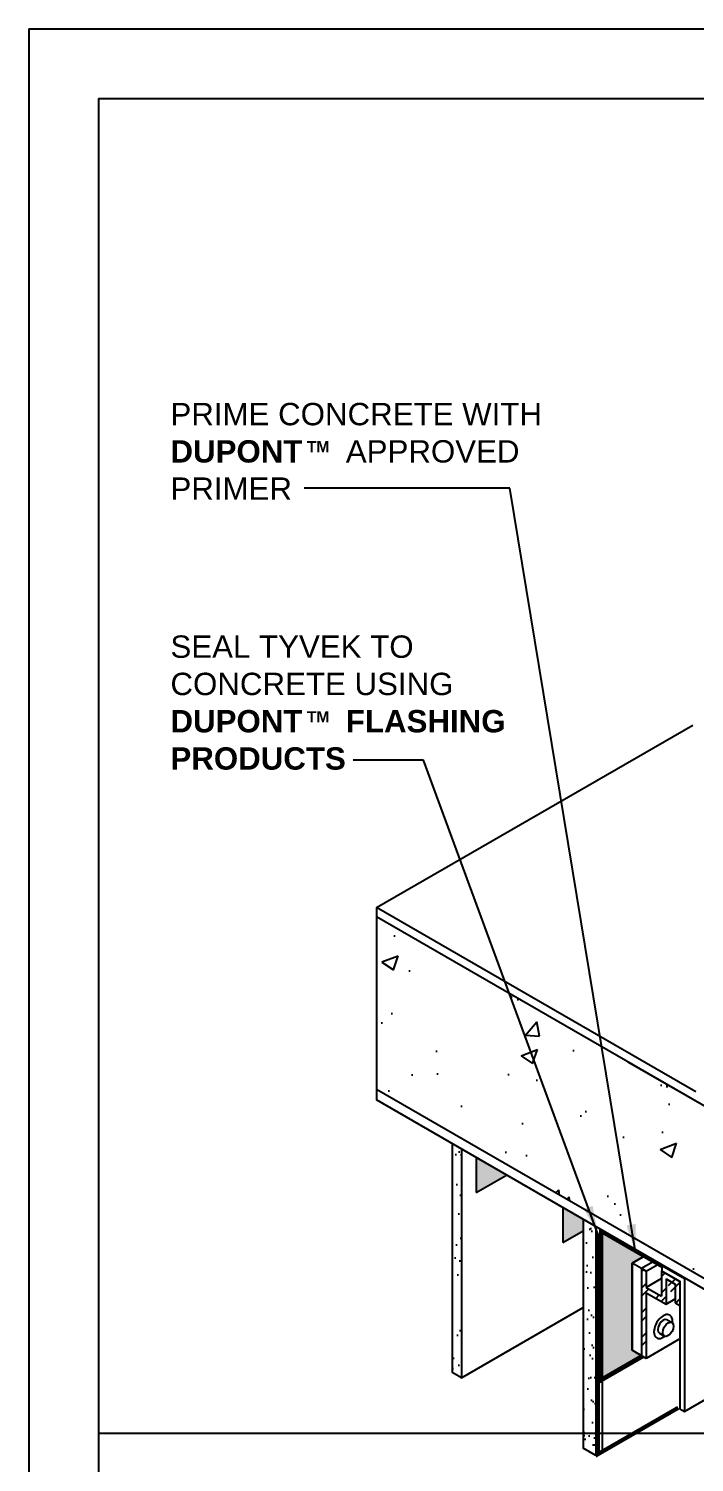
# Model space of a CAD drawing. Extents: x -35.1 to 51, y 0 to 66.
# Drawn here: x 0 to 14.28, y 35.23 to 66 of the extents above; entities that cross this region are included whole.
import ezdxf

# ---------------------------------------------------------------- set-up
doc = ezdxf.new("R2010")
doc.units = 0
doc.header["$LTSCALE"] = 1.5
doc.header["$MEASUREMENT"] = 0
doc.linetypes.add('CENTER', pattern=[2, 1.25, -0.25, 0.25, -0.25])
doc.linetypes.add('DASHED', pattern=[0.75, 0.5, -0.25])
doc.layers.get('DEFPOINTS').update_dxf_attribs({"linetype": 'CONTINUOUS'})
for name, color, linetype in [('8X11-TTB$0$B', 7, 'CONTINUOUS'), ('CLADDING', 252, 'CONTINUOUS'), ('DUPONT_FLASHING', 253, 'CENTER'), ('STRAIGHTFLASH', 253, 'CONTINUOUS'), ('STRUCTURE', 252, 'CONTINUOUS'), ('STRUCTURE_SHADING', 254, 'CONTINUOUS'), ('TEXT', 7, 'CONTINUOUS'), ('TITLE', 7, 'CONTINUOUS'), ('TYVEK', 160, 'DASHED')]:
    doc.layers.add(name, color=color, linetype=linetype)
doc.styles.add('DETAILS', font='sanss___.ttf', dxfattribs={"height": 1})
doc.dimstyles.new('TYVEKDETAILS', dxfattribs={"dimscale": 6, "dimtxt": 1.5, "dimasz": 0.1, "dimexe": 0.75, "dimexo": 0.75, "dimgap": 0.75, "dimtad": 0, "dimtih": 1, "dimtoh": 1, "dimdec": 4, "dimzin": 0, "dimtxsty": 'DETAILS', "dimcen": 0.0625, "dimazin": 3, "dimtfac": 1, "dimtdec": 4, "dimtofl": 0, "dimtmove": 0, "dimatfit": 3, "dimtolj": 1, "dimtzin": 0})
pattern_1 = [(37.5, (47.08654, 0.22135), (-0.0157483, 0.481706), [0, -0.38, 0, -0.425, 0, -0.40625]), (7.5, (47.08654, 0.22135), (0.442444, 0.7055365), [0, -0.205, 0, -0.3425, 0, -0.13125]), (327.5, (46.77904, 0.22135), (0.7785355, 0.0014148), [0, -0.125, 0, -0.45, 0, -0.5875]), (317.5, (46.77904, 0.22135), (0.751532, 0.219419), [0, -0.0625, 0, -0.295, 0, -0.3375])]

msp = doc.modelspace()

# ---------------------------------------------------------------- hatches: boundary and pattern name
at = {"layer": 'CLADDING'}
h = msp.add_hatch(dxfattribs=at)
h.set_pattern_fill('ANSI32', color=256, style=0)
h.set_pattern_definition([(45, (70.92342, -60.76346), (-0.265165, 0.265165), []), (45, (71.1002, -60.76346), (-0.265165, 0.265165), [])])
edge = h.paths.add_edge_path()
edge.add_line((13.584, 39.336), (13.972, 39.112))
edge.add_line((13.972, 39.108), (13.972, 38.591))
edge.add_line((13.872, 38.649), (13.972, 38.591))
edge.add_line((13.872, 39.052), (13.872, 38.648))
edge.add_line((13.672, 39.166), (13.872, 39.051))
edge.add_line((13.672, 39.166), (13.672, 38.62))
edge.add_line((13.245, 38.866), (13.672, 38.62))
edge.add_line((13.245, 38.866), (13.245, 37.458))
edge.add_line((13.245, 37.458), (13.145, 37.515))
edge.add_line((13.145, 39.385), (13.145, 37.515))
edge.add_line((13.145, 39.385), (13.245, 39.327))
edge.add_line((13.245, 39.327), (13.245, 38.982))
edge.add_line((13.245, 38.982), (13.572, 38.793))
edge.add_line((13.572, 39.339), (13.572, 38.793))
at = {"layer": 'DUPONT_FLASHING'}
msp.add_hatch(color=256, dxfattribs=at).paths.add_polyline_path([(12.945, 39.501), (13.184, 39.638), (12.302, 40.148), (12.302, 37.04), (13.135, 37.522), (12.945, 37.631)])
at = {"layer": 'STRUCTURE', "linetype": 'CONTINUOUS'}
h = msp.add_hatch(dxfattribs=at)
h.set_pattern_fill('AR-CONC', color=256, scale=0.5, style=0)
h.set_pattern_definition([(50, (46.9763, 0.5135), (3.5863, -0.31376), [0.375, -4.125]), (355, (46.9763, 0.5135), (-0.69376, 3.76096), [0.3, -3.3]), (100.4514, (47.275, 0.4874), (2.89255, 3.4472), [0.3187, -3.50571]), (46.184, (46.9763, 1.5135), (5.3362, -0.8276), [0.5625, -6.1875]), (96.636, (47.421, 1.4445), (4.6733, 4.8706), [0.47805, -5.25856]), (351.184, (46.976, 1.5135), (4.6733, 4.8706), [0.45, -4.95]), (21, (47.4763, 1.2635), (2.98454, -2.0131), [0.375, -4.125]), (326, (47.4763, 1.2635), (1.21658, 3.62575), [0.3, -3.3]), (71.4514, (47.725, 1.0958), (4.20111, 1.61265), [0.3187, -3.50571]), (37.5, (46.9763, 0.5135), (0.0608, 1.66447), [0, -3.26, 0, -3.35, 0, -3.3125]), (7.5, (46.9763, 0.5135), (1.31535, 1.97206), [0, -1.91, 0, -3.185, 0, -1.2625]), (327.5, (45.8613, 0.5135), (2.669112, -0.112774), [0, -1.25, 0, -3.9, 0, -5.175]), (317.5, (45.3613, 0.5135), (2.91593, 0.500525), [0, -1.625, 0, -2.59, 0, -3.675])])
edge = h.paths.add_edge_path()
edge.add_line((17.325, 41.239), (7.464, 46.933))
edge.add_line((7.464, 46.933), (7.464, 43.227))
edge.add_line((7.464, 43.227), (17.274, 37.563))
edge.add_ellipse((17.253, 37.506), major_axis=(0.0631, -0.0392), ratio=0.816626, start_angle=84.9907, end_angle=99.5497, ccw=False)
edge.add_ellipse((17.253, 37.506), major_axis=(0.0631, -0.0392), ratio=0.816626, start_angle=99.5497, end_angle=444.9907)
edge.add_line((17.29, 37.554), (17.325, 37.534))
edge.add_line((17.325, 37.534), (17.325, 38.433))
edge.add_line((17.325, 38.433), (17.325, 41.239))
h = msp.add_hatch(dxfattribs=at)
h.set_pattern_fill('AR-SAND', color=256, scale=0.25, style=0)
h.set_pattern_definition(pattern_1)
h.paths.add_polyline_path([(9.284, 41.948), (9.085, 42.062), (9.085, 37.154), (9.284, 37.039)])
h = msp.add_hatch(dxfattribs=at)
h.set_pattern_fill('AR-SAND', color=256, scale=0.25, style=0)
h.set_pattern_definition(pattern_1)
h.paths.add_polyline_path([(12.166, 40.284), (11.896, 40.44), (11.896, 35.532), (12.166, 35.375)])
at = {"layer": 'STRUCTURE_SHADING', "linetype": 'CONTINUOUS'}
for points in [[(9.598, 41.767), (9.598, 41.017), (10.247, 41.392)], [(11.896, 40.44), (11.456, 40.694), (11.456, 39.944), (11.896, 40.197)]]:
    msp.add_hatch(color=256, dxfattribs=at).paths.add_polyline_path(points)

# ---------------------------------------------------------------- linework, layer by layer
at = {"layer": '8X11-TTB$0$B', "color": 7}
for q in [(1.5, 1.5), (49.5, 64.5)]:
    msp.add_line((1.5, 64.5), q, dxfattribs=at)
at = {"layer": '8X11-TTB$0$B', "linetype": 'CONTINUOUS'}
msp.add_line((12.252, 38.099), (12.27, 38.11), dxfattribs=at)
at = {"layer": 'CLADDING', "linetype": 'CONTINUOUS'}
msp.add_line((17.325, 37.534), (7.464, 43.227), dxfattribs=at)
at = {"layer": 'CLADDING'}
for p, q in [((13.184, 39.638), (12.945, 39.501)), ((12.945, 39.501), (12.945, 37.631)), ((13.245, 39.327), (12.945, 39.501)), ((13.384, 39.523), (13.145, 39.385)), ((13.245, 39.327), (13.484, 39.465)), ((13.584, 39.451), (14.072, 39.17)), ((13.584, 39.451), (13.584, 39.336)), ((13.145, 39.385), (13.145, 37.515)), ((13.245, 39.327), (13.245, 38.982)), ((13.572, 39.17), (13.245, 38.982)), ((13.572, 39.339), (13.972, 39.108)), ((13.572, 39.339), (13.572, 38.793)), ((13.584, 39.336), (13.972, 39.112)), ((13.672, 39.166), (13.872, 39.051)), ((13.672, 39.166), (13.672, 38.62)), ((13.866, 39.299), (14.072, 39.18)), ((13.972, 39.112), (13.972, 36.376)), ((13.972, 39.112), (13.972, 37.249)), ((14.072, 39.17), (14.072, 36.318)), ((14.072, 39.17), (14.072, 37.732)), ((13.245, 38.982), (13.572, 38.793)), ((13.245, 38.866), (13.245, 37.458)), ((13.245, 38.866), (13.672, 38.62)), ((13.872, 39.052), (13.872, 38.648)), ((13.672, 38.62), (13.872, 38.735)), ((13.872, 38.649), (13.972, 38.591)), ((13.696, 38.285), (13.801, 38.224)), ((13.972, 37.877), (13.245, 37.458)), ((13.531, 37.997), (13.635, 37.937)), ((13.245, 37.458), (12.945, 37.631)), ((14.072, 36.318), (16.546, 37.747)), ((13.972, 36.376), (14.072, 36.318))]:
    msp.add_line(p, q, dxfattribs=at)
for major_axis, start_param, end_param in [((-0.142, -0.245), 2.188951, 7.235827), ((-0.083, -0.144), 3.141593, 6.283185)]:
    msp.add_ellipse((13.613, 38.141), major_axis=major_axis, ratio=0.57735, start_param=start_param, end_param=end_param, dxfattribs=at)
msp.add_ellipse((13.718, 38.081), major_axis=(-0.083, -0.144), ratio=0.57735, dxfattribs=at)
at = {"layer": 'DEFPOINTS'}
for q in [(0, 0), (51, 66)]:
    msp.add_line((0, 66), q, dxfattribs=at)
at = {"layer": 'STRAIGHTFLASH', "color": 7, "linetype": 'CONTINUOUS'}
for p, q in [((13.736, 39.377), (12.252, 40.234)), ((12.252, 40.234), (12.252, 36.945)), ((13.584, 39.436), (12.277, 40.191)), ((12.277, 40.191), (12.277, 36.992)), ((13.584, 39.408), (12.302, 40.148)), ((12.302, 40.148), (12.302, 38.194)), ((12.252, 36.945), (13.193, 37.488)), ((12.277, 36.992), (13.164, 37.504)), ((12.302, 37.04), (13.135, 37.522))]:
    msp.add_line(p, q, dxfattribs=at)
at = {"layer": 'STRUCTURE'}
for p, q in [((7.464, 47.133), (14.247, 51.049)), ((7.464, 47.133), (7.464, 43.007)), ((14.311, 43.179), (7.464, 47.133)), ((17.325, 41.239), (7.464, 46.933)), ((17.332, 41.235), (12.856, 43.819)), ((9.085, 42.062), (9.085, 37.154)), ((9.284, 41.948), (9.284, 37.039)), ((9.598, 41.767), (9.598, 41.017)), ((11.456, 40.694), (11.456, 39.944)), ((11.896, 40.44), (11.896, 35.532)), ((12.166, 40.284), (12.166, 35.375)), ((17.332, 37.53), (12.856, 40.114)), ((9.284, 37.039), (11.896, 38.547)), ((12.166, 35.375), (13.784, 36.309)), ((12.166, 35.375), (11.896, 35.532))]:
    msp.add_line(p, q, dxfattribs=at)
at = {"layer": 'STRUCTURE', "linetype": 'CONTINUOUS'}
for p, q in [((13.688, 43.331), (13.688, 43.331)), ((17.325, 37.296), (7.464, 43.007)), ((12.302, 40.148), (12.302, 37.04)), ((12.302, 39.977), (12.302, 35.453)), ((13.145, 39.385), (13.245, 39.327)), ((13.972, 39.108), (13.972, 38.591)), ((13.245, 37.458), (13.145, 37.515)), ((9.284, 37.039), (9.085, 37.154))]:
    msp.add_line(p, q, dxfattribs=at)
at = {"layer": 'STRUCTURE', "color": 7}
for p, q in [((13.184, 39.638), (12.302, 40.148)), ((12.302, 40.148), (12.302, 37.04)), ((12.945, 39.501), (13.184, 39.638)), ((12.945, 37.631), (12.945, 39.501)), ((13.135, 37.522), (12.945, 37.631)), ((12.302, 37.04), (13.135, 37.522))]:
    msp.add_line(p, q, dxfattribs=at)
at = {"layer": 'STRUCTURE'}
for points in [[(9.598, 41.017), (10.247, 41.392)], [(11.456, 39.944), (11.896, 40.197)]]:
    msp.add_lwpolyline(points, dxfattribs=at)
at = {"layer": 'STRUCTURE_SHADING', "linetype": 'CONTINUOUS'}
msp.add_line((13.688, 43.331), (13.688, 43.273), dxfattribs=at)
at = {"layer": 'TITLE', "linetype": 'CONTINUOUS'}
msp.add_line((49.5, 35.845), (1.5, 35.845), dxfattribs=at)
at = {"layer": 'TYVEK', "const_width": 0.09}
msp.add_lwpolyline([(12.212, 40.133), (12.212, 35.401), (13.936, 36.397)], dxfattribs=at)

# ---------------------------------------------------------------- texts
at = {"layer": 'TEXT', "char_height": 0.48, "attachment_point": 1, "style": 'DETAILS'}
for s, insert, width in [('PRIME CONCRETE WITH {\\fSansSerif|b1|i0|c2|p2;DUPONT}     APPROVED \\PPRIMER', (3.041, 57.967), 10.15656), ('SEAL TYVEK TO CONCRETE USING {\\fSansSerif|b1|i0|c2|p2;DUPONT}     {\\fSansSerif|b1|i0|c2|p2;FLASHING PRODUCTS}', (3.041, 52.975), 8.78255)]:
    msp.add_mtext(s, dxfattribs=dict(at, insert=insert, width=width))
at = {"layer": 'TEXT', "char_height": 0.24, "attachment_point": 4, "style": 'DETAILS'}
for insert in [(5.968, 57.028), (5.968, 51.229)]:
    msp.add_mtext('{\\fSansSerif|b1|i0|c2|p2;TM}', dxfattribs=dict(at, insert=insert))

# ---------------------------------------------------------------- leaders
at = {"layer": 'TEXT'}
for points in [[(13.019, 39.734), (10.323, 56.134), (5.911, 56.134)], [(12.212, 40.133), (8.471, 50.301), (6.964, 50.301)]]:
    msp.add_leader(points, dimstyle='TYVEKDETAILS', override={"dimfxl": 3}, dxfattribs=at)

doc.saveas('drawing.dxf')
